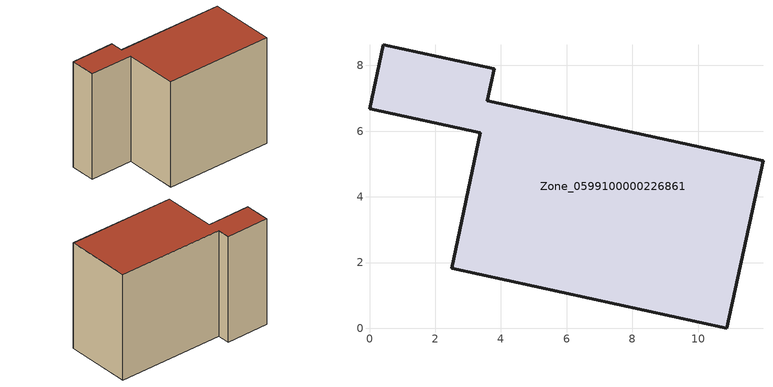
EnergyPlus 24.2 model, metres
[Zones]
Zone_0599100000226861
 floor ground (C_G): 0,6.67 0.42,8.63 3.79,7.9 3.59,6.92 11.98,5.1 10.88,0 2.5,1.82 3.38,5.95 z0
 wall outside (C_F): 3.59,6.92 3.79,7.9 0.42,8.63 0,6.67 3.38,5.95 2.5,1.82 10.88,0 11.98,5.1 3.59,6.92 z0:8.59
 roof outside (C_R): 10.88,0 11.98,5.1 3.59,6.92 3.79,7.9 0.42,8.63 0,6.67 3.38,5.95 2.5,1.82 z8.59
[BUILDING]
Pand.0599100000226861: North Axis=0; Terrain=City; Loads Convergence Tolerance Value=0.04; Temperature Convergence Tolerance Value=0.4; Solar Distribution=FullExterior; Maximum Number of Warmup Days=25; Minimum Number of Warmup Days=1
[Site:Location]
Rotterdam.The.Hague.AP_ZH_NLD Design_Conditions: Latitude=51.96; Longitude=4.45; Time Zone=1; Elevation=-4.5
[SITE:GROUNDTEMPERATURE:BUILDINGSURFACE]
18, 18, 18, 18, 18, 18, 18, 18, 18, 18, 18, 18
[MATERIAL] Thermal Absorptance=0.9; Solar Absorptance=0.7; Visible Absorptance=0.7
Name | Roughness | Thickness | Conductivity | Density | Specific Heat
G.TI.1975-1991 | MediumSmooth | 0.15 | 0.288461 | 540 | 1210
F.TI.1975-1991 | Rough | 0.3 | 0.230769 | 1920 | 840
R.TI.1975-1991 | MediumRough | 0.2 | 0.153846 | 1500 | 1000
[CONSTRUCTION]
C_G: G.TI.1975-1991
C_F: F.TI.1975-1991
C_R: R.TI.1975-1991
[ZONE]
Zone_0599100000226861: Type=1; Multiplier=1; Ceiling Height=Autocalculate; Volume=Autocalculate; Floor Area=autocalculate; Part of Total Floor Area=Yes
[ZONEINFILTRATION:DESIGNFLOWRATE]
Infil_Zone_0599100000226861: Zone or ZoneList or Space or SpaceList=Zone_0599100000226861; Schedule=AlwaysOn; Design Flow Rate Calculation Method=Flow/Area; Flow Rate per Floor Area=0.003; Constant Term Coefficient=1; Temperature Term Coefficient=0; Velocity Term Coefficient=0; Velocity Squared Term Coefficient=0
[HVACTEMPLATE:ZONE:IDEALLOADSAIRSYSTEM]
Zone_0599100000226861: Maximum Heating Supply Air Temperature=50; Minimum Cooling Supply Air Temperature=13; Maximum Heating Supply Air Humidity Ratio=0.0156; Minimum Cooling Supply Air Humidity Ratio=0.0077; Heating Limit=NoLimit; Cooling Limit=NoLimit; Dehumidification Control Type=ConstantSensibleHeatRatio; Cooling Sensible Heat Ratio=0.7; Dehumidification Setpoint=60; Humidification Control Type=None; Humidification Setpoint=30; Outdoor Air Method=None; Outdoor Air Flow Rate per Person=0.00944; Outdoor Air Flow Rate per Zone Floor Area=0; Outdoor Air Flow Rate per Zone=0; Demand Controlled Ventilation Type=None; Outdoor Air Economizer Type=NoEconomizer; Heat Recovery Type=None; Sensible Heat Recovery Effectiveness=0.7; Latent Heat Recovery Effectiveness=0.65
[ZONECONTROL:THERMOSTAT]
ThermostatControl_Zone_0599100000226861: Zone or ZoneList=Zone_0599100000226861; Control Type Schedule=DualSetpointControlType; Control 1=Thermostat_Zone_0599100000226861; Temperature Difference Between Cutout And Setpoint=0
[THERMOSTATSETPOINT:DUALSETPOINT]
Thermostat_Zone_0599100000226861: Heating Setpoint Temperature Schedule=HeatingSetpoint_Zone_0599100000226861; Cooling Setpoint Temperature Schedule=CoolingSetpoint_Zone_0599100000226861
[SCHEDULE:COMPACT]
HeatingSetpoint_Zone_0599100000226861: Through: 12/31, For: AllDays, Until: 24:00, 21
CoolingSetpoint_Zone_0599100000226861: Through: 12/31, For: AllDays, Until: 24:00, 24
DualSetpointControlType: Through: 12/31, For: AllDays, Until: 24:00, 4
AlwaysOn: Through: 12/31, For: AllDays, Until: 24:00, 1
